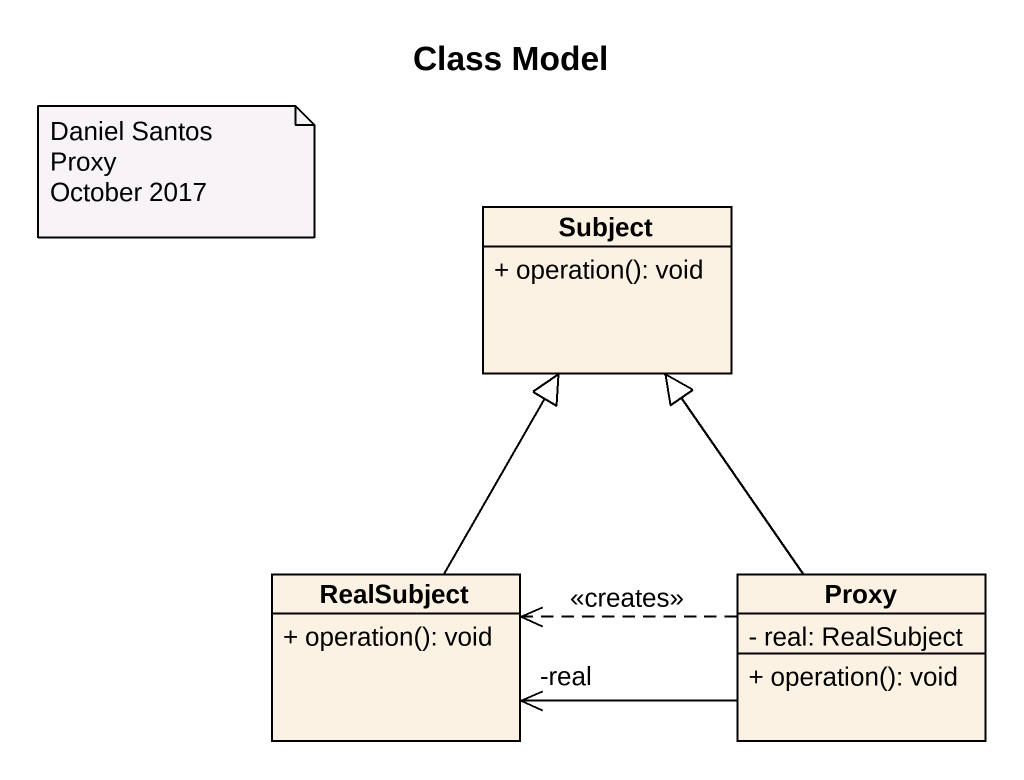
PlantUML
@startuml
title Class Model
hide circle
hide empty members
skinparam classAttributeIconSize 0
class Subject {
  + operation(): void
}
class RealSubject {
  + operation(): void
}
class Proxy {
  - real: RealSubject
  + operation(): void
}
RealSubject -up-|> Subject
Proxy -up-|> Subject
Proxy .left.> RealSubject : <<creates>>
Proxy -left-> "-real" RealSubject
note as N1
  Daniel Santos
  Proxy
  October 2017
end note
@enduml
